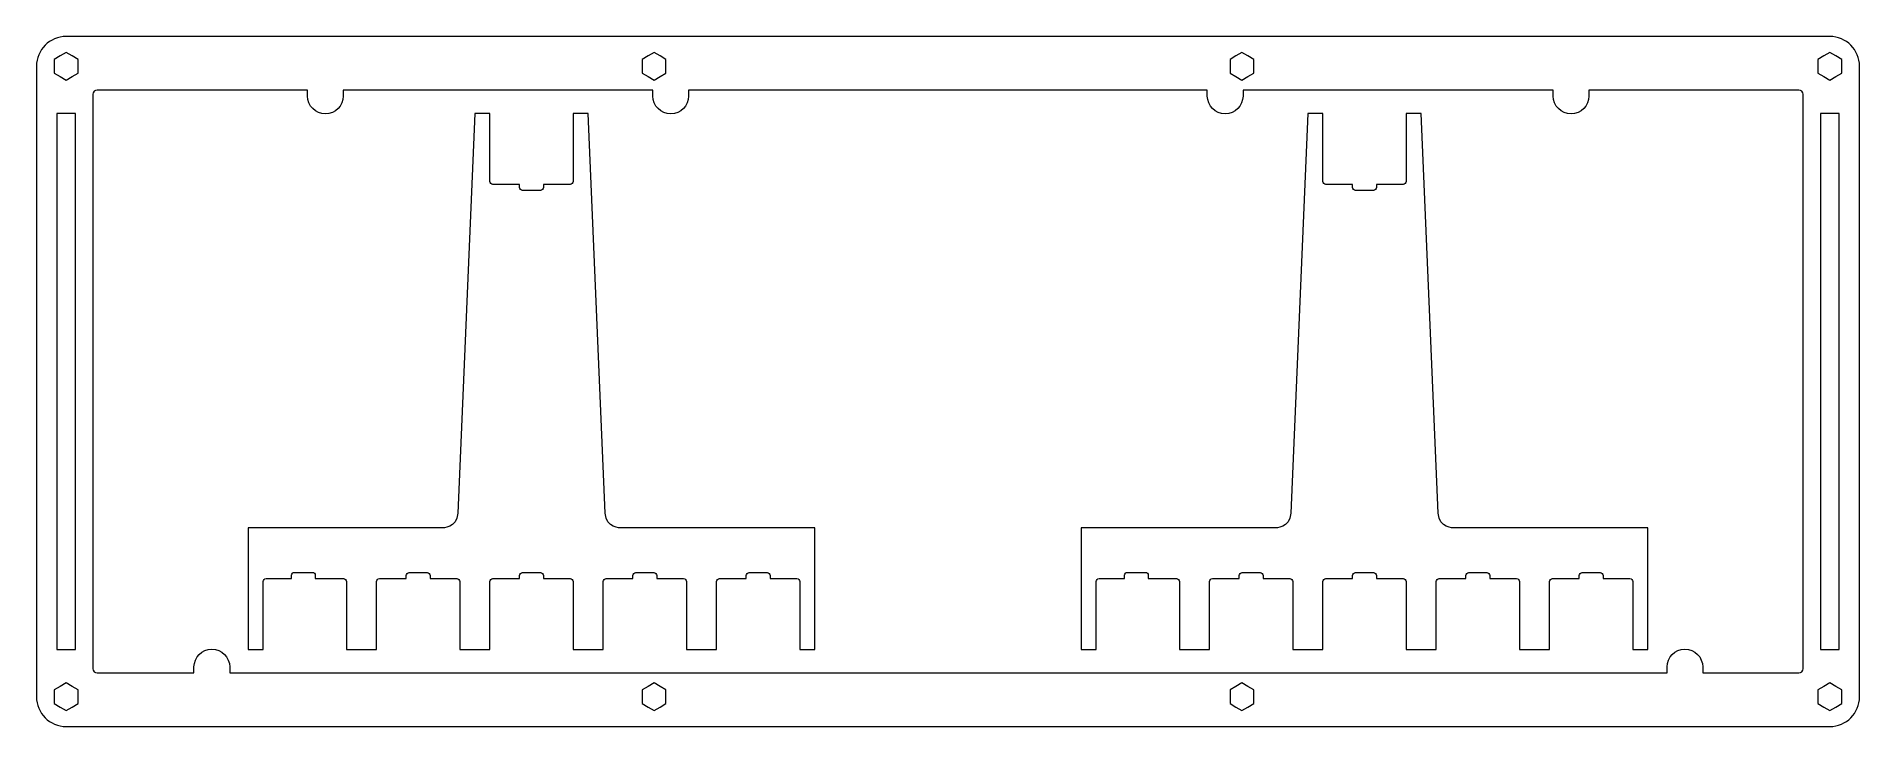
# Model space of a CAD drawing. Header units: centimetres. Extents: x -15.3 to 15.3, y -5.8 to 5.8.
import ezdxf

# ---------------------------------------------------------------- set-up
doc = ezdxf.new("R2010")
doc.units = ezdxf.units.CM
doc.header["$MEASUREMENT"] = 0
doc.layers.add('Layer 1', color=7, linetype='Continuous')
doc.layers.add('Layer 2', color=7, linetype='Continuous')

msp = doc.modelspace()

# ---------------------------------------------------------------- linework, layer by layer
at = {"layer": 'Layer 1', "color": 250, "lineweight": 9}
for points in [[(-14.9775, -4.5), (-14.6625, -4.5), (-14.6625, 4.5), (-14.9775, 4.5), (-14.9775, -4.5)], [(14.6625, -4.5), (14.9775, -4.5), (14.9775, 4.5), (14.6625, 4.5), (14.6625, -4.5)]]:
    msp.add_lwpolyline(points, close=True, dxfattribs=at)
for points, knots in [([(-14.81996, 5.795), (-14.81996, 5.795), (14.81996, 5.795), (14.81996, 5.795), (14.81996, 5.795), (15.09499, 5.795), (15.32, 5.57004), (15.32, 5.29502), (15.32, 5.29502), (15.32, 5.29502), (15.32, -5.29503), (15.32, -5.29503), (15.32, -5.29503), (15.32, -5.57004), (15.09499, -5.795), (14.81996, -5.795), (14.81996, -5.795), (14.81996, -5.795), (-14.81996, -5.795), (-14.81996, -5.795), (-14.81996, -5.795), (-15.09499, -5.795), (-15.32, -5.57004), (-15.32, -5.29503), (-15.32, -5.29503), (-15.32, -5.29503), (-15.32, 5.29502), (-15.32, 5.29502), (-15.32, 5.29502), (-15.32, 5.57004), (-15.09499, 5.795), (-14.81996, 5.795)], [0, 0, 0, 0, 0.11111111, 0.11111111, 0.11111111, 0.11111111, 0.22222222, 0.22222222, 0.22222222, 0.22222222, 0.33333333, 0.33333333, 0.33333333, 0.33333333, 0.44444444, 0.44444444, 0.44444444, 0.44444444, 0.55555556, 0.55555556, 0.55555556, 0.55555556, 0.66666667, 0.66666667, 0.66666667, 0.66666667, 0.77777778, 0.77777778, 0.77777778, 0.77777778, 1, 1, 1, 1]), ([(-14.82, 5.526), (-14.82, 5.526), (-14.72, 5.46826), (-14.72, 5.46826), (-14.72, 5.46826), (-14.72, 5.46826), (-14.62, 5.4105), (-14.62, 5.4105), (-14.62, 5.4105), (-14.62, 5.4105), (-14.62, 5.295), (-14.62, 5.295), (-14.62, 5.295), (-14.62, 5.295), (-14.62, 5.1795), (-14.62, 5.1795), (-14.62, 5.1795), (-14.62, 5.1795), (-14.72, 5.12174), (-14.72, 5.12174), (-14.72, 5.12174), (-14.72, 5.12174), (-14.82, 5.064), (-14.82, 5.064), (-14.82, 5.064), (-14.82, 5.064), (-14.92, 5.12174), (-14.92, 5.12174), (-14.92, 5.12174), (-14.92, 5.12174), (-15.02, 5.1795), (-15.02, 5.1795), (-15.02, 5.1795), (-15.02, 5.1795), (-15.02, 5.295), (-15.02, 5.295), (-15.02, 5.295), (-15.02, 5.295), (-15.02, 5.4105), (-15.02, 5.4105), (-15.02, 5.4105), (-15.02, 5.4105), (-14.92, 5.46826), (-14.92, 5.46826), (-14.92, 5.46826), (-14.92, 5.46826), (-14.82, 5.526), (-14.82, 5.526)], [0, 0, 0, 0, 0.07692308, 0.07692308, 0.07692308, 0.07692308, 0.15384615, 0.15384615, 0.15384615, 0.15384615, 0.23076923, 0.23076923, 0.23076923, 0.23076923, 0.30769231, 0.30769231, 0.30769231, 0.30769231, 0.38461538, 0.38461538, 0.38461538, 0.38461538, 0.46153846, 0.46153846, 0.46153846, 0.46153846, 0.53846154, 0.53846154, 0.53846154, 0.53846154, 0.61538462, 0.61538462, 0.61538462, 0.61538462, 0.69230769, 0.69230769, 0.69230769, 0.69230769, 0.76923077, 0.76923077, 0.76923077, 0.76923077, 0.84615385, 0.84615385, 0.84615385, 0.84615385, 1, 1, 1, 1]), ([(-4.94, 5.526), (-4.94, 5.526), (-4.84, 5.46826), (-4.84, 5.46826), (-4.84, 5.46826), (-4.84, 5.46826), (-4.74, 5.4105), (-4.74, 5.4105), (-4.74, 5.4105), (-4.74, 5.4105), (-4.74, 5.295), (-4.74, 5.295), (-4.74, 5.295), (-4.74, 5.295), (-4.74, 5.1795), (-4.74, 5.1795), (-4.74, 5.1795), (-4.74, 5.1795), (-4.84, 5.12174), (-4.84, 5.12174), (-4.84, 5.12174), (-4.84, 5.12174), (-4.94, 5.064), (-4.94, 5.064), (-4.94, 5.064), (-4.94, 5.064), (-5.04, 5.12174), (-5.04, 5.12174), (-5.04, 5.12174), (-5.04, 5.12174), (-5.14, 5.1795), (-5.14, 5.1795), (-5.14, 5.1795), (-5.14, 5.1795), (-5.14, 5.295), (-5.14, 5.295), (-5.14, 5.295), (-5.14, 5.295), (-5.14, 5.4105), (-5.14, 5.4105), (-5.14, 5.4105), (-5.14, 5.4105), (-5.04, 5.46826), (-5.04, 5.46826), (-5.04, 5.46826), (-5.04, 5.46826), (-4.94, 5.526), (-4.94, 5.526)], [0, 0, 0, 0, 0.07692308, 0.07692308, 0.07692308, 0.07692308, 0.15384615, 0.15384615, 0.15384615, 0.15384615, 0.23076923, 0.23076923, 0.23076923, 0.23076923, 0.30769231, 0.30769231, 0.30769231, 0.30769231, 0.38461538, 0.38461538, 0.38461538, 0.38461538, 0.46153846, 0.46153846, 0.46153846, 0.46153846, 0.53846154, 0.53846154, 0.53846154, 0.53846154, 0.61538462, 0.61538462, 0.61538462, 0.61538462, 0.69230769, 0.69230769, 0.69230769, 0.69230769, 0.76923077, 0.76923077, 0.76923077, 0.76923077, 0.84615385, 0.84615385, 0.84615385, 0.84615385, 1, 1, 1, 1]), ([(4.94, 5.526), (4.94, 5.526), (5.04, 5.46826), (5.04, 5.46826), (5.04, 5.46826), (5.04, 5.46826), (5.14, 5.4105), (5.14, 5.4105), (5.14, 5.4105), (5.14, 5.4105), (5.14, 5.295), (5.14, 5.295), (5.14, 5.295), (5.14, 5.295), (5.14, 5.1795), (5.14, 5.1795), (5.14, 5.1795), (5.14, 5.1795), (5.04, 5.12174), (5.04, 5.12174), (5.04, 5.12174), (5.04, 5.12174), (4.94, 5.064), (4.94, 5.064), (4.94, 5.064), (4.94, 5.064), (4.84, 5.12174), (4.84, 5.12174), (4.84, 5.12174), (4.84, 5.12174), (4.74, 5.1795), (4.74, 5.1795), (4.74, 5.1795), (4.74, 5.1795), (4.74, 5.295), (4.74, 5.295), (4.74, 5.295), (4.74, 5.295), (4.74, 5.4105), (4.74, 5.4105), (4.74, 5.4105), (4.74, 5.4105), (4.84, 5.46826), (4.84, 5.46826), (4.84, 5.46826), (4.84, 5.46826), (4.94, 5.526), (4.94, 5.526)], [0, 0, 0, 0, 0.07692308, 0.07692308, 0.07692308, 0.07692308, 0.15384615, 0.15384615, 0.15384615, 0.15384615, 0.23076923, 0.23076923, 0.23076923, 0.23076923, 0.30769231, 0.30769231, 0.30769231, 0.30769231, 0.38461538, 0.38461538, 0.38461538, 0.38461538, 0.46153846, 0.46153846, 0.46153846, 0.46153846, 0.53846154, 0.53846154, 0.53846154, 0.53846154, 0.61538462, 0.61538462, 0.61538462, 0.61538462, 0.69230769, 0.69230769, 0.69230769, 0.69230769, 0.76923077, 0.76923077, 0.76923077, 0.76923077, 0.84615385, 0.84615385, 0.84615385, 0.84615385, 1, 1, 1, 1]), ([(14.82, 5.526), (14.82, 5.526), (14.92, 5.46826), (14.92, 5.46826), (14.92, 5.46826), (14.92, 5.46826), (15.02, 5.4105), (15.02, 5.4105), (15.02, 5.4105), (15.02, 5.4105), (15.02, 5.295), (15.02, 5.295), (15.02, 5.295), (15.02, 5.295), (15.02, 5.1795), (15.02, 5.1795), (15.02, 5.1795), (15.02, 5.1795), (14.92, 5.12174), (14.92, 5.12174), (14.92, 5.12174), (14.92, 5.12174), (14.82, 5.064), (14.82, 5.064), (14.82, 5.064), (14.82, 5.064), (14.72, 5.12174), (14.72, 5.12174), (14.72, 5.12174), (14.72, 5.12174), (14.62, 5.1795), (14.62, 5.1795), (14.62, 5.1795), (14.62, 5.1795), (14.62, 5.295), (14.62, 5.295), (14.62, 5.295), (14.62, 5.295), (14.62, 5.4105), (14.62, 5.4105), (14.62, 5.4105), (14.62, 5.4105), (14.72, 5.46826), (14.72, 5.46826), (14.72, 5.46826), (14.72, 5.46826), (14.82, 5.526), (14.82, 5.526)], [0, 0, 0, 0, 0.07692308, 0.07692308, 0.07692308, 0.07692308, 0.15384615, 0.15384615, 0.15384615, 0.15384615, 0.23076923, 0.23076923, 0.23076923, 0.23076923, 0.30769231, 0.30769231, 0.30769231, 0.30769231, 0.38461538, 0.38461538, 0.38461538, 0.38461538, 0.46153846, 0.46153846, 0.46153846, 0.46153846, 0.53846154, 0.53846154, 0.53846154, 0.53846154, 0.61538462, 0.61538462, 0.61538462, 0.61538462, 0.69230769, 0.69230769, 0.69230769, 0.69230769, 0.76923077, 0.76923077, 0.76923077, 0.76923077, 0.84615385, 0.84615385, 0.84615385, 0.84615385, 1, 1, 1, 1]), ([(-12.6723, -4.895), (-12.6723, -4.895), (-14.29852, -4.895), (-14.29852, -4.895), (-14.29852, -4.895), (-14.33784, -4.895), (-14.37, -4.86282), (-14.37, -4.82354), (-14.37, -4.82354), (-14.37, -4.82354), (-14.37, 4.82354), (-14.37, 4.82354), (-14.37, 4.82354), (-14.37, 4.86282), (-14.33785, 4.895), (-14.29852, 4.895), (-14.29852, 4.895), (-14.29852, 4.895), (-10.76395, 4.895), (-10.76395, 4.895), (-10.76395, 4.895), (-10.76395, 4.895), (-10.76395, 4.795), (-10.76395, 4.795), (-10.76395, 4.795), (-10.76395, 4.62932), (-10.62963, 4.495), (-10.46395, 4.495), (-10.46395, 4.495), (-10.29827, 4.495), (-10.16395, 4.62932), (-10.16395, 4.795), (-10.16395, 4.795), (-10.16395, 4.795), (-10.16395, 4.895), (-10.16395, 4.895), (-10.16395, 4.895), (-10.16395, 4.895), (-4.95924, 4.895), (-4.95924, 4.895), (-4.95924, 4.895), (-4.95924, 4.895), (-4.95924, 4.795), (-4.95924, 4.795), (-4.95924, 4.795), (-4.95924, 4.62931), (-4.82493, 4.495), (-4.65924, 4.495), (-4.65924, 4.495), (-4.49355, 4.495), (-4.35924, 4.62931), (-4.35924, 4.795), (-4.35924, 4.795), (-4.35924, 4.795), (-4.35924, 4.895), (-4.35924, 4.895), (-4.35924, 4.895), (-4.35924, 4.895), (4.35824, 4.895), (4.35824, 4.895), (4.35824, 4.895), (4.35824, 4.895), (4.35825, 4.795), (4.35825, 4.795), (4.35825, 4.795), (4.35825, 4.62931), (4.49256, 4.495), (4.65825, 4.495), (4.65825, 4.495), (4.82394, 4.495), (4.95825, 4.62931), (4.95825, 4.795), (4.95825, 4.795), (4.95825, 4.795), (4.95825, 4.895), (4.95825, 4.895), (4.95825, 4.895), (4.95825, 4.895), (10.17173, 4.895), (10.17173, 4.895), (10.17173, 4.895), (10.17173, 4.895), (10.17173, 4.795), (10.17173, 4.795), (10.17173, 4.795), (10.17173, 4.62931), (10.30604, 4.495), (10.47173, 4.495), (10.47173, 4.495), (10.63742, 4.495), (10.77173, 4.62931), (10.77173, 4.795), (10.77173, 4.795), (10.77173, 4.795), (10.77173, 4.895), (10.77173, 4.895), (10.77173, 4.895), (10.77173, 4.895), (14.29852, 4.895), (14.29852, 4.895), (14.29852, 4.895), (14.33785, 4.895), (14.37, 4.86282), (14.37, 4.82354), (14.37, 4.82354), (14.37, 4.82354), (14.37, -4.82354), (14.37, -4.82354), (14.37, -4.82354), (14.37, -4.86282), (14.33785, -4.895), (14.29852, -4.895), (14.29852, -4.895), (14.29852, -4.895), (12.68465, -4.895), (12.68465, -4.895), (12.68465, -4.895), (12.68465, -4.895), (12.68465, -4.795), (12.68465, -4.795), (12.68465, -4.795), (12.68465, -4.62931), (12.55034, -4.495), (12.38465, -4.495), (12.38465, -4.495), (12.21896, -4.495), (12.08465, -4.62931), (12.08465, -4.795), (12.08465, -4.795), (12.08465, -4.795), (12.08465, -4.895), (12.08465, -4.895), (12.08465, -4.895), (12.08465, -4.895), (-12.0723, -4.895), (-12.0723, -4.895), (-12.0723, -4.895), (-12.0723, -4.895), (-12.0723, -4.795), (-12.0723, -4.795), (-12.0723, -4.795), (-12.0723, -4.62931), (-12.20661, -4.495), (-12.3723, -4.495), (-12.3723, -4.495), (-12.53799, -4.495), (-12.6723, -4.62931), (-12.6723, -4.795), (-12.6723, -4.795), (-12.6723, -4.795), (-12.6723, -4.895), (-12.6723, -4.895)], [0, 0, 0, 0, 0.02564103, 0.02564103, 0.02564103, 0.02564103, 0.05128205, 0.05128205, 0.05128205, 0.05128205, 0.07692308, 0.07692308, 0.07692308, 0.07692308, 0.1025641, 0.1025641, 0.1025641, 0.1025641, 0.12820513, 0.12820513, 0.12820513, 0.12820513, 0.15384615, 0.15384615, 0.15384615, 0.15384615, 0.17948718, 0.17948718, 0.17948718, 0.17948718, 0.20512821, 0.20512821, 0.20512821, 0.20512821, 0.23076923, 0.23076923, 0.23076923, 0.23076923, 0.25641026, 0.25641026, 0.25641026, 0.25641026, 0.28205128, 0.28205128, 0.28205128, 0.28205128, 0.30769231, 0.30769231, 0.30769231, 0.30769231, 0.33333333, 0.33333333, 0.33333333, 0.33333333, 0.35897436, 0.35897436, 0.35897436, 0.35897436, 0.38461538, 0.38461538, 0.38461538, 0.38461538, 0.41025641, 0.41025641, 0.41025641, 0.41025641, 0.43589744, 0.43589744, 0.43589744, 0.43589744, 0.46153846, 0.46153846, 0.46153846, 0.46153846, 0.48717949, 0.48717949, 0.48717949, 0.48717949, 0.51282051, 0.51282051, 0.51282051, 0.51282051, 0.53846154, 0.53846154, 0.53846154, 0.53846154, 0.56410256, 0.56410256, 0.56410256, 0.56410256, 0.58974359, 0.58974359, 0.58974359, 0.58974359, 0.61538462, 0.61538462, 0.61538462, 0.61538462, 0.64102564, 0.64102564, 0.64102564, 0.64102564, 0.66666667, 0.66666667, 0.66666667, 0.66666667, 0.69230769, 0.69230769, 0.69230769, 0.69230769, 0.71794872, 0.71794872, 0.71794872, 0.71794872, 0.74358974, 0.74358974, 0.74358974, 0.74358974, 0.76923077, 0.76923077, 0.76923077, 0.76923077, 0.79487179, 0.79487179, 0.79487179, 0.79487179, 0.82051282, 0.82051282, 0.82051282, 0.82051282, 0.84615385, 0.84615385, 0.84615385, 0.84615385, 0.87179487, 0.87179487, 0.87179487, 0.87179487, 0.8974359, 0.8974359, 0.8974359, 0.8974359, 0.92307692, 0.92307692, 0.92307692, 0.92307692, 0.94871795, 0.94871795, 0.94871795, 0.94871795, 1, 1, 1, 1]), ([(-14.82, -5.064), (-14.82, -5.064), (-14.72, -5.12174), (-14.72, -5.12174), (-14.72, -5.12174), (-14.72, -5.12174), (-14.62, -5.1795), (-14.62, -5.1795), (-14.62, -5.1795), (-14.62, -5.1795), (-14.62, -5.295), (-14.62, -5.295), (-14.62, -5.295), (-14.62, -5.295), (-14.62, -5.4105), (-14.62, -5.4105), (-14.62, -5.4105), (-14.62, -5.4105), (-14.72, -5.46826), (-14.72, -5.46826), (-14.72, -5.46826), (-14.72, -5.46826), (-14.82, -5.526), (-14.82, -5.526), (-14.82, -5.526), (-14.82, -5.526), (-14.92, -5.46826), (-14.92, -5.46826), (-14.92, -5.46826), (-14.92, -5.46826), (-15.02, -5.4105), (-15.02, -5.4105), (-15.02, -5.4105), (-15.02, -5.4105), (-15.02, -5.295), (-15.02, -5.295), (-15.02, -5.295), (-15.02, -5.295), (-15.02, -5.1795), (-15.02, -5.1795), (-15.02, -5.1795), (-15.02, -5.1795), (-14.92, -5.12174), (-14.92, -5.12174), (-14.92, -5.12174), (-14.92, -5.12174), (-14.82, -5.064), (-14.82, -5.064)], [0, 0, 0, 0, 0.07692308, 0.07692308, 0.07692308, 0.07692308, 0.15384615, 0.15384615, 0.15384615, 0.15384615, 0.23076923, 0.23076923, 0.23076923, 0.23076923, 0.30769231, 0.30769231, 0.30769231, 0.30769231, 0.38461538, 0.38461538, 0.38461538, 0.38461538, 0.46153846, 0.46153846, 0.46153846, 0.46153846, 0.53846154, 0.53846154, 0.53846154, 0.53846154, 0.61538462, 0.61538462, 0.61538462, 0.61538462, 0.69230769, 0.69230769, 0.69230769, 0.69230769, 0.76923077, 0.76923077, 0.76923077, 0.76923077, 0.84615385, 0.84615385, 0.84615385, 0.84615385, 1, 1, 1, 1]), ([(-4.94, -5.064), (-4.94, -5.064), (-4.84, -5.12174), (-4.84, -5.12174), (-4.84, -5.12174), (-4.84, -5.12174), (-4.74, -5.1795), (-4.74, -5.1795), (-4.74, -5.1795), (-4.74, -5.1795), (-4.74, -5.295), (-4.74, -5.295), (-4.74, -5.295), (-4.74, -5.295), (-4.74, -5.4105), (-4.74, -5.4105), (-4.74, -5.4105), (-4.74, -5.4105), (-4.84, -5.46826), (-4.84, -5.46826), (-4.84, -5.46826), (-4.84, -5.46826), (-4.94, -5.526), (-4.94, -5.526), (-4.94, -5.526), (-4.94, -5.526), (-5.04, -5.46826), (-5.04, -5.46826), (-5.04, -5.46826), (-5.04, -5.46826), (-5.14, -5.4105), (-5.14, -5.4105), (-5.14, -5.4105), (-5.14, -5.4105), (-5.14, -5.295), (-5.14, -5.295), (-5.14, -5.295), (-5.14, -5.295), (-5.14, -5.1795), (-5.14, -5.1795), (-5.14, -5.1795), (-5.14, -5.1795), (-5.04, -5.12174), (-5.04, -5.12174), (-5.04, -5.12174), (-5.04, -5.12174), (-4.94, -5.064), (-4.94, -5.064)], [0, 0, 0, 0, 0.07692308, 0.07692308, 0.07692308, 0.07692308, 0.15384615, 0.15384615, 0.15384615, 0.15384615, 0.23076923, 0.23076923, 0.23076923, 0.23076923, 0.30769231, 0.30769231, 0.30769231, 0.30769231, 0.38461538, 0.38461538, 0.38461538, 0.38461538, 0.46153846, 0.46153846, 0.46153846, 0.46153846, 0.53846154, 0.53846154, 0.53846154, 0.53846154, 0.61538462, 0.61538462, 0.61538462, 0.61538462, 0.69230769, 0.69230769, 0.69230769, 0.69230769, 0.76923077, 0.76923077, 0.76923077, 0.76923077, 0.84615385, 0.84615385, 0.84615385, 0.84615385, 1, 1, 1, 1]), ([(4.94, -5.064), (4.94, -5.064), (5.04, -5.12174), (5.04, -5.12174), (5.04, -5.12174), (5.04, -5.12174), (5.14, -5.1795), (5.14, -5.1795), (5.14, -5.1795), (5.14, -5.1795), (5.14, -5.295), (5.14, -5.295), (5.14, -5.295), (5.14, -5.295), (5.14, -5.4105), (5.14, -5.4105), (5.14, -5.4105), (5.14, -5.4105), (5.04, -5.46826), (5.04, -5.46826), (5.04, -5.46826), (5.04, -5.46826), (4.94, -5.526), (4.94, -5.526), (4.94, -5.526), (4.94, -5.526), (4.84, -5.46826), (4.84, -5.46826), (4.84, -5.46826), (4.84, -5.46826), (4.74, -5.4105), (4.74, -5.4105), (4.74, -5.4105), (4.74, -5.4105), (4.74, -5.295), (4.74, -5.295), (4.74, -5.295), (4.74, -5.295), (4.74, -5.1795), (4.74, -5.1795), (4.74, -5.1795), (4.74, -5.1795), (4.84, -5.12174), (4.84, -5.12174), (4.84, -5.12174), (4.84, -5.12174), (4.94, -5.064), (4.94, -5.064)], [0, 0, 0, 0, 0.07692308, 0.07692308, 0.07692308, 0.07692308, 0.15384615, 0.15384615, 0.15384615, 0.15384615, 0.23076923, 0.23076923, 0.23076923, 0.23076923, 0.30769231, 0.30769231, 0.30769231, 0.30769231, 0.38461538, 0.38461538, 0.38461538, 0.38461538, 0.46153846, 0.46153846, 0.46153846, 0.46153846, 0.53846154, 0.53846154, 0.53846154, 0.53846154, 0.61538462, 0.61538462, 0.61538462, 0.61538462, 0.69230769, 0.69230769, 0.69230769, 0.69230769, 0.76923077, 0.76923077, 0.76923077, 0.76923077, 0.84615385, 0.84615385, 0.84615385, 0.84615385, 1, 1, 1, 1]), ([(14.82, -5.064), (14.82, -5.064), (14.92, -5.12174), (14.92, -5.12174), (14.92, -5.12174), (14.92, -5.12174), (15.02, -5.1795), (15.02, -5.1795), (15.02, -5.1795), (15.02, -5.1795), (15.02, -5.295), (15.02, -5.295), (15.02, -5.295), (15.02, -5.295), (15.02, -5.4105), (15.02, -5.4105), (15.02, -5.4105), (15.02, -5.4105), (14.92, -5.46826), (14.92, -5.46826), (14.92, -5.46826), (14.92, -5.46826), (14.82, -5.526), (14.82, -5.526), (14.82, -5.526), (14.82, -5.526), (14.72, -5.46826), (14.72, -5.46826), (14.72, -5.46826), (14.72, -5.46826), (14.62, -5.4105), (14.62, -5.4105), (14.62, -5.4105), (14.62, -5.4105), (14.62, -5.295), (14.62, -5.295), (14.62, -5.295), (14.62, -5.295), (14.62, -5.1795), (14.62, -5.1795), (14.62, -5.1795), (14.62, -5.1795), (14.72, -5.12174), (14.72, -5.12174), (14.72, -5.12174), (14.72, -5.12174), (14.82, -5.064), (14.82, -5.064)], [0, 0, 0, 0, 0.07692308, 0.07692308, 0.07692308, 0.07692308, 0.15384615, 0.15384615, 0.15384615, 0.15384615, 0.23076923, 0.23076923, 0.23076923, 0.23076923, 0.30769231, 0.30769231, 0.30769231, 0.30769231, 0.38461538, 0.38461538, 0.38461538, 0.38461538, 0.46153846, 0.46153846, 0.46153846, 0.46153846, 0.53846154, 0.53846154, 0.53846154, 0.53846154, 0.61538462, 0.61538462, 0.61538462, 0.61538462, 0.69230769, 0.69230769, 0.69230769, 0.69230769, 0.76923077, 0.76923077, 0.76923077, 0.76923077, 0.84615385, 0.84615385, 0.84615385, 0.84615385, 1, 1, 1, 1])]:
    msp.add_open_spline(points, degree=3, knots=knots, dxfattribs=at)
at = {"layer": 'Layer 2', "color": 250, "lineweight": 9}
for points in [[(-2.24, -4.5), (-2.24, -4.5), (-2.49, -4.5), (-2.49, -4.5), (-2.49, -4.5), (-2.49, -4.5), (-2.49, -3.36001), (-2.49, -3.36001), (-2.49, -3.36001), (-2.49, -3.33253), (-2.51249, -3.31), (-2.54, -3.31), (-2.54, -3.31), (-2.54, -3.31), (-2.99, -3.31), (-2.99, -3.31), (-2.99, -3.31), (-2.99, -3.31), (-2.99, -3.26), (-2.99, -3.26), (-2.99, -3.26), (-2.99, -3.23251), (-3.01249, -3.21), (-3.04001, -3.21), (-3.04001, -3.21), (-3.04001, -3.21), (-3.33998, -3.21), (-3.33998, -3.21), (-3.33998, -3.21), (-3.3675, -3.21), (-3.39, -3.2325), (-3.39, -3.26), (-3.39, -3.26), (-3.39, -3.26), (-3.39, -3.31), (-3.39, -3.31), (-3.39, -3.31), (-3.39, -3.31), (-3.83999, -3.31), (-3.83999, -3.31), (-3.83999, -3.31), (-3.8675, -3.31), (-3.89, -3.33251), (-3.89, -3.36001), (-3.89, -3.36001), (-3.89, -3.36001), (-3.89, -4.5), (-3.89, -4.5), (-3.89, -4.5), (-3.89, -4.5), (-4.395, -4.5), (-4.395, -4.5), (-4.395, -4.5), (-4.395, -4.5), (-4.395, -3.36001), (-4.395, -3.36001), (-4.395, -3.36001), (-4.395, -3.33253), (-4.41749, -3.31), (-4.445, -3.31), (-4.445, -3.31), (-4.445, -3.31), (-4.895, -3.31), (-4.895, -3.31), (-4.895, -3.31), (-4.895, -3.31), (-4.895, -3.26), (-4.895, -3.26), (-4.895, -3.26), (-4.895, -3.2325), (-4.91749, -3.21), (-4.94501, -3.21), (-4.94501, -3.21), (-4.94501, -3.21), (-5.24498, -3.21), (-5.24498, -3.21), (-5.24498, -3.21), (-5.2725, -3.21), (-5.295, -3.2325), (-5.295, -3.26), (-5.295, -3.26), (-5.295, -3.26), (-5.295, -3.31), (-5.295, -3.31), (-5.295, -3.31), (-5.295, -3.31), (-5.74499, -3.31), (-5.74499, -3.31), (-5.74499, -3.31), (-5.7725, -3.31), (-5.795, -3.33251), (-5.795, -3.36001), (-5.795, -3.36001), (-5.795, -3.36001), (-5.795, -4.5), (-5.795, -4.5), (-5.795, -4.5), (-5.795, -4.5), (-6.3, -4.5), (-6.3, -4.5), (-6.3, -4.5), (-6.3, -4.5), (-6.3, -3.36001), (-6.3, -3.36001), (-6.3, -3.36001), (-6.3, -3.33252), (-6.32249, -3.31), (-6.35, -3.31), (-6.35, -3.31), (-6.35, -3.31), (-6.8, -3.31), (-6.8, -3.31), (-6.8, -3.31), (-6.8, -3.31), (-6.8, -3.26), (-6.8, -3.26), (-6.8, -3.26), (-6.8, -3.23251), (-6.82249, -3.21), (-6.85001, -3.21), (-6.85001, -3.21), (-6.85001, -3.21), (-7.14998, -3.21), (-7.14998, -3.21), (-7.14998, -3.21), (-7.1775, -3.21), (-7.2, -3.2325), (-7.2, -3.26), (-7.2, -3.26), (-7.2, -3.26), (-7.2, -3.31), (-7.2, -3.31), (-7.2, -3.31), (-7.2, -3.31), (-7.64999, -3.31), (-7.64999, -3.31), (-7.64999, -3.31), (-7.6775, -3.31), (-7.7, -3.33251), (-7.7, -3.36001), (-7.7, -3.36001), (-7.7, -3.36001), (-7.7, -4.5), (-7.7, -4.5), (-7.7, -4.5), (-7.7, -4.5), (-8.205, -4.5), (-8.205, -4.5), (-8.205, -4.5), (-8.205, -4.5), (-8.205, -3.36001), (-8.205, -3.36001), (-8.205, -3.36001), (-8.205, -3.33252), (-8.22749, -3.31), (-8.255, -3.31), (-8.255, -3.31), (-8.255, -3.31), (-8.70499, -3.31), (-8.70499, -3.31), (-8.70499, -3.31), (-8.70499, -3.31), (-8.70499, -3.26), (-8.70499, -3.26), (-8.70499, -3.26), (-8.70499, -3.23251), (-8.72748, -3.21), (-8.755, -3.21), (-8.755, -3.21), (-8.755, -3.21), (-9.05497, -3.21), (-9.05497, -3.21), (-9.05497, -3.21), (-9.08249, -3.21), (-9.10499, -3.2325), (-9.10499, -3.26), (-9.10499, -3.26), (-9.10499, -3.26), (-9.10499, -3.31), (-9.10499, -3.31), (-9.10499, -3.31), (-9.10499, -3.31), (-9.55499, -3.31), (-9.55499, -3.31), (-9.55499, -3.31), (-9.5825, -3.31), (-9.605, -3.33251), (-9.605, -3.36001), (-9.605, -3.36001), (-9.605, -3.36001), (-9.605, -4.5), (-9.605, -4.5), (-9.605, -4.5), (-9.605, -4.5), (-10.11, -4.5), (-10.11, -4.5), (-10.11, -4.5), (-10.11, -4.5), (-10.11, -3.36001), (-10.11, -3.36001), (-10.11, -3.36001), (-10.11, -3.33252), (-10.13249, -3.31), (-10.16, -3.31), (-10.16, -3.31), (-10.16, -3.31), (-10.63425, -3.31), (-10.63425, -3.31), (-10.63425, -3.31), (-10.63425, -3.31), (-10.63425, -3.25561), (-10.63425, -3.25561), (-10.63425, -3.25561), (-10.63425, -3.22812), (-10.65674, -3.20561), (-10.68426, -3.20561), (-10.68426, -3.20561), (-10.68426, -3.20561), (-10.98423, -3.20561), (-10.98423, -3.20561), (-10.98423, -3.20561), (-11.01175, -3.20561), (-11.03425, -3.22811), (-11.03425, -3.25561), (-11.03425, -3.25561), (-11.03425, -3.25561), (-11.03425, -3.31), (-11.03425, -3.31), (-11.03425, -3.31), (-11.03425, -3.31), (-11.45999, -3.31), (-11.45999, -3.31), (-11.45999, -3.31), (-11.4875, -3.31), (-11.51, -3.33251), (-11.51, -3.36001), (-11.51, -3.36001), (-11.51, -3.36001), (-11.51, -4.5), (-11.51, -4.5), (-11.51, -4.5), (-11.51, -4.5), (-11.76, -4.5), (-11.76, -4.5), (-11.76, -4.5), (-11.76, -4.5), (-11.76, -2.46), (-11.76, -2.46), (-11.76, -2.46), (-11.76, -2.46), (-8.5, -2.46), (-8.5, -2.46), (-8.5, -2.46), (-8.5, -2.46), (-8.25007, -2.46164), (-8.2393, -2.21186), (-8.2393, -2.21186), (-8.2393, -2.21186), (-7.95, 4.5), (-7.95, 4.5), (-7.95, 4.5), (-7.86667, 4.5), (-7.78333, 4.5), (-7.7, 4.5), (-7.7, 4.5), (-7.7, 4.5), (-7.7, 3.36), (-7.7, 3.36), (-7.7, 3.36), (-7.7, 3.3325), (-7.67748, 3.31), (-7.64999, 3.31), (-7.64999, 3.31), (-7.64999, 3.31), (-7.2, 3.31), (-7.2, 3.31), (-7.2, 3.31), (-7.2, 3.31), (-7.2, 3.25999), (-7.2, 3.25999), (-7.2, 3.25999), (-7.2, 3.2325), (-7.1775, 3.21), (-7.14998, 3.21), (-7.14998, 3.21), (-7.14998, 3.21), (-6.85001, 3.21), (-6.85001, 3.21), (-6.85001, 3.21), (-6.8225, 3.21), (-6.8, 3.23251), (-6.8, 3.25999), (-6.8, 3.25999), (-6.8, 3.25999), (-6.8, 3.31), (-6.8, 3.31), (-6.8, 3.31), (-6.8, 3.31), (-6.35, 3.31), (-6.35, 3.31), (-6.35, 3.31), (-6.3225, 3.31), (-6.3, 3.33251), (-6.3, 3.36), (-6.3, 3.36), (-6.3, 3.36), (-6.3, 4.5), (-6.3, 4.5), (-6.3, 4.5), (-6.3, 4.5), (-6.05, 4.5), (-6.05, 4.5), (-6.05, 4.5), (-6.05, 4.5), (-5.7607, -2.21186), (-5.7607, -2.21186), (-5.7607, -2.21186), (-5.74993, -2.46164), (-5.5, -2.46), (-5.5, -2.46), (-5.5, -2.46), (-5.5, -2.46), (-2.24, -2.46), (-2.24, -2.46), (-2.24, -2.46), (-2.24, -2.46), (-2.24, -4.5), (-2.24, -4.5)], [(11.76, -4.5), (11.76, -4.5), (11.51, -4.5), (11.51, -4.5), (11.51, -4.5), (11.51, -4.5), (11.51, -3.36001), (11.51, -3.36001), (11.51, -3.36001), (11.51, -3.33253), (11.48751, -3.31), (11.46, -3.31), (11.46, -3.31), (11.46, -3.31), (11.01, -3.31), (11.01, -3.31), (11.01, -3.31), (11.01, -3.31), (11.01, -3.26), (11.01, -3.26), (11.01, -3.26), (11.01, -3.23251), (10.98751, -3.21), (10.95999, -3.21), (10.95999, -3.21), (10.95999, -3.21), (10.66002, -3.21), (10.66002, -3.21), (10.66002, -3.21), (10.6325, -3.21), (10.61, -3.2325), (10.61, -3.26), (10.61, -3.26), (10.61, -3.26), (10.61, -3.31), (10.61, -3.31), (10.61, -3.31), (10.61, -3.31), (10.16001, -3.31), (10.16001, -3.31), (10.16001, -3.31), (10.1325, -3.31), (10.11, -3.33251), (10.11, -3.36001), (10.11, -3.36001), (10.11, -3.36001), (10.11, -4.5), (10.11, -4.5), (10.11, -4.5), (10.11, -4.5), (9.605, -4.5), (9.605, -4.5), (9.605, -4.5), (9.605, -4.5), (9.605, -3.36001), (9.605, -3.36001), (9.605, -3.36001), (9.605, -3.33253), (9.58251, -3.31), (9.555, -3.31), (9.555, -3.31), (9.555, -3.31), (9.105, -3.31), (9.105, -3.31), (9.105, -3.31), (9.105, -3.31), (9.105, -3.26), (9.105, -3.26), (9.105, -3.26), (9.105, -3.2325), (9.08251, -3.21), (9.05499, -3.21), (9.05499, -3.21), (9.05499, -3.21), (8.75502, -3.21), (8.75502, -3.21), (8.75502, -3.21), (8.7275, -3.21), (8.705, -3.2325), (8.705, -3.26), (8.705, -3.26), (8.705, -3.26), (8.705, -3.31), (8.705, -3.31), (8.705, -3.31), (8.705, -3.31), (8.25501, -3.31), (8.25501, -3.31), (8.25501, -3.31), (8.2275, -3.31), (8.205, -3.33251), (8.205, -3.36001), (8.205, -3.36001), (8.205, -3.36001), (8.205, -4.5), (8.205, -4.5), (8.205, -4.5), (8.205, -4.5), (7.7, -4.5), (7.7, -4.5), (7.7, -4.5), (7.7, -4.5), (7.7, -3.36001), (7.7, -3.36001), (7.7, -3.36001), (7.7, -3.33252), (7.67751, -3.31), (7.65, -3.31), (7.65, -3.31), (7.65, -3.31), (7.2, -3.31), (7.2, -3.31), (7.2, -3.31), (7.2, -3.31), (7.2, -3.26), (7.2, -3.26), (7.2, -3.26), (7.2, -3.23251), (7.17751, -3.21), (7.14999, -3.21), (7.14999, -3.21), (7.14999, -3.21), (6.85002, -3.21), (6.85002, -3.21), (6.85002, -3.21), (6.8225, -3.21), (6.8, -3.2325), (6.8, -3.26), (6.8, -3.26), (6.8, -3.26), (6.8, -3.31), (6.8, -3.31), (6.8, -3.31), (6.8, -3.31), (6.35001, -3.31), (6.35001, -3.31), (6.35001, -3.31), (6.3225, -3.31), (6.3, -3.33251), (6.3, -3.36001), (6.3, -3.36001), (6.3, -3.36001), (6.3, -4.5), (6.3, -4.5), (6.3, -4.5), (6.3, -4.5), (5.795, -4.5), (5.795, -4.5), (5.795, -4.5), (5.795, -4.5), (5.795, -3.36001), (5.795, -3.36001), (5.795, -3.36001), (5.795, -3.33252), (5.77251, -3.31), (5.745, -3.31), (5.745, -3.31), (5.745, -3.31), (5.29501, -3.31), (5.29501, -3.31), (5.29501, -3.31), (5.29501, -3.31), (5.29501, -3.26), (5.29501, -3.26), (5.29501, -3.26), (5.29501, -3.23251), (5.27252, -3.21), (5.245, -3.21), (5.245, -3.21), (5.245, -3.21), (4.94503, -3.21), (4.94503, -3.21), (4.94503, -3.21), (4.91751, -3.21), (4.89501, -3.2325), (4.89501, -3.26), (4.89501, -3.26), (4.89501, -3.26), (4.89501, -3.31), (4.89501, -3.31), (4.89501, -3.31), (4.89501, -3.31), (4.44501, -3.31), (4.44501, -3.31), (4.44501, -3.31), (4.4175, -3.31), (4.395, -3.33251), (4.395, -3.36001), (4.395, -3.36001), (4.395, -3.36001), (4.395, -4.5), (4.395, -4.5), (4.395, -4.5), (4.395, -4.5), (3.89, -4.5), (3.89, -4.5), (3.89, -4.5), (3.89, -4.5), (3.89, -3.36001), (3.89, -3.36001), (3.89, -3.36001), (3.89, -3.33252), (3.86751, -3.31), (3.84, -3.31), (3.84, -3.31), (3.84, -3.31), (3.36575, -3.31), (3.36575, -3.31), (3.36575, -3.31), (3.36575, -3.31), (3.36575, -3.25561), (3.36575, -3.25561), (3.36575, -3.25561), (3.36575, -3.22812), (3.34326, -3.20561), (3.31574, -3.20561), (3.31574, -3.20561), (3.31574, -3.20561), (3.01577, -3.20561), (3.01577, -3.20561), (3.01577, -3.20561), (2.98825, -3.20561), (2.96575, -3.22811), (2.96575, -3.25561), (2.96575, -3.25561), (2.96575, -3.25561), (2.96575, -3.31), (2.96575, -3.31), (2.96575, -3.31), (2.96575, -3.31), (2.54001, -3.31), (2.54001, -3.31), (2.54001, -3.31), (2.5125, -3.31), (2.49, -3.33251), (2.49, -3.36001), (2.49, -3.36001), (2.49, -3.36001), (2.49, -4.5), (2.49, -4.5), (2.49, -4.5), (2.49, -4.5), (2.24, -4.5), (2.24, -4.5), (2.24, -4.5), (2.24, -4.5), (2.24, -2.46), (2.24, -2.46), (2.24, -2.46), (2.24, -2.46), (5.5, -2.46), (5.5, -2.46), (5.5, -2.46), (5.5, -2.46), (5.74993, -2.46164), (5.7607, -2.21186), (5.7607, -2.21186), (5.7607, -2.21186), (6.05, 4.5), (6.05, 4.5), (6.05, 4.5), (6.13333, 4.5), (6.21667, 4.5), (6.3, 4.5), (6.3, 4.5), (6.3, 4.5), (6.3, 3.36), (6.3, 3.36), (6.3, 3.36), (6.3, 3.3325), (6.32252, 3.31), (6.35001, 3.31), (6.35001, 3.31), (6.35001, 3.31), (6.8, 3.31), (6.8, 3.31), (6.8, 3.31), (6.8, 3.31), (6.8, 3.25999), (6.8, 3.25999), (6.8, 3.25999), (6.8, 3.2325), (6.8225, 3.21), (6.85002, 3.21), (6.85002, 3.21), (6.85002, 3.21), (7.14999, 3.21), (7.14999, 3.21), (7.14999, 3.21), (7.1775, 3.21), (7.2, 3.23251), (7.2, 3.25999), (7.2, 3.25999), (7.2, 3.25999), (7.2, 3.31), (7.2, 3.31), (7.2, 3.31), (7.2, 3.31), (7.65, 3.31), (7.65, 3.31), (7.65, 3.31), (7.6775, 3.31), (7.7, 3.33251), (7.7, 3.36), (7.7, 3.36), (7.7, 3.36), (7.7, 4.5), (7.7, 4.5), (7.7, 4.5), (7.7, 4.5), (7.95, 4.5), (7.95, 4.5), (7.95, 4.5), (7.95, 4.5), (8.2393, -2.21186), (8.2393, -2.21186), (8.2393, -2.21186), (8.25007, -2.46164), (8.5, -2.46), (8.5, -2.46), (8.5, -2.46), (8.5, -2.46), (11.76, -2.46), (11.76, -2.46), (11.76, -2.46), (11.76, -2.46), (11.76, -4.5), (11.76, -4.5)]]:
    msp.add_open_spline(points, degree=3, knots=[0, 0, 0, 0, 0.01204819, 0.01204819, 0.01204819, 0.01204819, 0.02409639, 0.02409639, 0.02409639, 0.02409639, 0.03614458, 0.03614458, 0.03614458, 0.03614458, 0.04819277, 0.04819277, 0.04819277, 0.04819277, 0.06024096, 0.06024096, 0.06024096, 0.06024096, 0.07228916, 0.07228916, 0.07228916, 0.07228916, 0.08433735, 0.08433735, 0.08433735, 0.08433735, 0.09638554, 0.09638554, 0.09638554, 0.09638554, 0.10843373, 0.10843373, 0.10843373, 0.10843373, 0.12048193, 0.12048193, 0.12048193, 0.12048193, 0.13253012, 0.13253012, 0.13253012, 0.13253012, 0.14457831, 0.14457831, 0.14457831, 0.14457831, 0.15662651, 0.15662651, 0.15662651, 0.15662651, 0.1686747, 0.1686747, 0.1686747, 0.1686747, 0.18072289, 0.18072289, 0.18072289, 0.18072289, 0.19277108, 0.19277108, 0.19277108, 0.19277108, 0.20481928, 0.20481928, 0.20481928, 0.20481928, 0.21686747, 0.21686747, 0.21686747, 0.21686747, 0.22891566, 0.22891566, 0.22891566, 0.22891566, 0.24096386, 0.24096386, 0.24096386, 0.24096386, 0.25301205, 0.25301205, 0.25301205, 0.25301205, 0.26506024, 0.26506024, 0.26506024, 0.26506024, 0.27710843, 0.27710843, 0.27710843, 0.27710843, 0.28915663, 0.28915663, 0.28915663, 0.28915663, 0.30120482, 0.30120482, 0.30120482, 0.30120482, 0.31325301, 0.31325301, 0.31325301, 0.31325301, 0.3253012, 0.3253012, 0.3253012, 0.3253012, 0.3373494, 0.3373494, 0.3373494, 0.3373494, 0.34939759, 0.34939759, 0.34939759, 0.34939759, 0.36144578, 0.36144578, 0.36144578, 0.36144578, 0.37349398, 0.37349398, 0.37349398, 0.37349398, 0.38554217, 0.38554217, 0.38554217, 0.38554217, 0.39759036, 0.39759036, 0.39759036, 0.39759036, 0.40963855, 0.40963855, 0.40963855, 0.40963855, 0.42168675, 0.42168675, 0.42168675, 0.42168675, 0.43373494, 0.43373494, 0.43373494, 0.43373494, 0.44578313, 0.44578313, 0.44578313, 0.44578313, 0.45783133, 0.45783133, 0.45783133, 0.45783133, 0.46987952, 0.46987952, 0.46987952, 0.46987952, 0.48192771, 0.48192771, 0.48192771, 0.48192771, 0.4939759, 0.4939759, 0.4939759, 0.4939759, 0.5060241, 0.5060241, 0.5060241, 0.5060241, 0.51807229, 0.51807229, 0.51807229, 0.51807229, 0.53012048, 0.53012048, 0.53012048, 0.53012048, 0.54216867, 0.54216867, 0.54216867, 0.54216867, 0.55421687, 0.55421687, 0.55421687, 0.55421687, 0.56626506, 0.56626506, 0.56626506, 0.56626506, 0.57831325, 0.57831325, 0.57831325, 0.57831325, 0.59036145, 0.59036145, 0.59036145, 0.59036145, 0.60240964, 0.60240964, 0.60240964, 0.60240964, 0.61445783, 0.61445783, 0.61445783, 0.61445783, 0.62650602, 0.62650602, 0.62650602, 0.62650602, 0.63855422, 0.63855422, 0.63855422, 0.63855422, 0.65060241, 0.65060241, 0.65060241, 0.65060241, 0.6626506, 0.6626506, 0.6626506, 0.6626506, 0.6746988, 0.6746988, 0.6746988, 0.6746988, 0.68674699, 0.68674699, 0.68674699, 0.68674699, 0.69879518, 0.69879518, 0.69879518, 0.69879518, 0.71084337, 0.71084337, 0.71084337, 0.71084337, 0.72289157, 0.72289157, 0.72289157, 0.72289157, 0.73493976, 0.73493976, 0.73493976, 0.73493976, 0.74698795, 0.74698795, 0.74698795, 0.74698795, 0.75903614, 0.75903614, 0.75903614, 0.75903614, 0.77108434, 0.77108434, 0.77108434, 0.77108434, 0.78313253, 0.78313253, 0.78313253, 0.78313253, 0.79518072, 0.79518072, 0.79518072, 0.79518072, 0.80722892, 0.80722892, 0.80722892, 0.80722892, 0.81927711, 0.81927711, 0.81927711, 0.81927711, 0.8313253, 0.8313253, 0.8313253, 0.8313253, 0.84337349, 0.84337349, 0.84337349, 0.84337349, 0.85542169, 0.85542169, 0.85542169, 0.85542169, 0.86746988, 0.86746988, 0.86746988, 0.86746988, 0.87951807, 0.87951807, 0.87951807, 0.87951807, 0.89156627, 0.89156627, 0.89156627, 0.89156627, 0.90361446, 0.90361446, 0.90361446, 0.90361446, 0.91566265, 0.91566265, 0.91566265, 0.91566265, 0.92771084, 0.92771084, 0.92771084, 0.92771084, 0.93975904, 0.93975904, 0.93975904, 0.93975904, 0.95180723, 0.95180723, 0.95180723, 0.95180723, 0.96385542, 0.96385542, 0.96385542, 0.96385542, 0.97590361, 0.97590361, 0.97590361, 0.97590361, 1, 1, 1, 1], dxfattribs=at)

doc.saveas('drawing.dxf')
